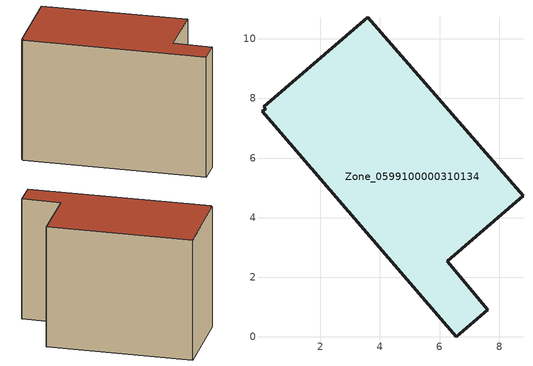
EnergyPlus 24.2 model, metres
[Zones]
Zone_0599100000310134
 floor ground (C_G): 0.17,7.66 0.11,7.72 3.6,10.73 8.8,4.73 6.26,2.55 7.62,0.91 6.57,0 0.05,7.57 z0
 wall outside (C_F): 6.57,0 7.62,0.91 6.26,2.55 8.8,4.73 3.6,10.73 0.11,7.72 0.17,7.66 0.05,7.57 6.57,0 z0:6.9
 roof outside (C_R): 0.17,7.66 0.05,7.57 6.57,0 7.62,0.91 6.26,2.55 8.8,4.73 3.6,10.73 0.11,7.72 z6.9
[BUILDING]
Pand.0599100000310134: North Axis=0; Terrain=City; Loads Convergence Tolerance Value=0.04; Temperature Convergence Tolerance Value=0.4; Solar Distribution=FullExterior; Maximum Number of Warmup Days=25; Minimum Number of Warmup Days=1
[Site:Location]
Rotterdam.The.Hague.AP_ZH_NLD Design_Conditions: Latitude=51.96; Longitude=4.45; Time Zone=1; Elevation=-4.5
[SITE:GROUNDTEMPERATURE:BUILDINGSURFACE]
18, 18, 18, 18, 18, 18, 18, 18, 18, 18, 18, 18
[MATERIAL] Thermal Absorptance=0.9; Solar Absorptance=0.7; Visible Absorptance=0.7
Name | Roughness | Thickness | Conductivity | Density | Specific Heat
G.TI.1946 | MediumSmooth | 0.15 | 1 | 540 | 1210
F.TI.1946 | Rough | 0.3 | 0.857143 | 1920 | 840
R.TI.1946 | MediumRough | 0.2 | 0.1 | 1500 | 1000
[CONSTRUCTION]
C_G: G.TI.1946
C_F: F.TI.1946
C_R: R.TI.1946
[ZONE]
Zone_0599100000310134: Type=1; Multiplier=1; Ceiling Height=Autocalculate; Volume=Autocalculate; Floor Area=autocalculate; Part of Total Floor Area=Yes
[ZONEINFILTRATION:DESIGNFLOWRATE]
Infil_Zone_0599100000310134: Zone or ZoneList or Space or SpaceList=Zone_0599100000310134; Schedule=AlwaysOn; Design Flow Rate Calculation Method=Flow/Area; Flow Rate per Floor Area=0.003; Constant Term Coefficient=1; Temperature Term Coefficient=0; Velocity Term Coefficient=0; Velocity Squared Term Coefficient=0
[HVACTEMPLATE:ZONE:IDEALLOADSAIRSYSTEM]
Zone_0599100000310134: Maximum Heating Supply Air Temperature=50; Minimum Cooling Supply Air Temperature=13; Maximum Heating Supply Air Humidity Ratio=0.0156; Minimum Cooling Supply Air Humidity Ratio=0.0077; Heating Limit=NoLimit; Cooling Limit=NoLimit; Dehumidification Control Type=ConstantSensibleHeatRatio; Cooling Sensible Heat Ratio=0.7; Dehumidification Setpoint=60; Humidification Control Type=None; Humidification Setpoint=30; Outdoor Air Method=None; Outdoor Air Flow Rate per Person=0.00944; Outdoor Air Flow Rate per Zone Floor Area=0; Outdoor Air Flow Rate per Zone=0; Demand Controlled Ventilation Type=None; Outdoor Air Economizer Type=NoEconomizer; Heat Recovery Type=None; Sensible Heat Recovery Effectiveness=0.7; Latent Heat Recovery Effectiveness=0.65
[ZONECONTROL:THERMOSTAT]
ThermostatControl_Zone_0599100000310134: Zone or ZoneList=Zone_0599100000310134; Control Type Schedule=DualSetpointControlType; Control 1=Thermostat_Zone_0599100000310134; Temperature Difference Between Cutout And Setpoint=0
[THERMOSTATSETPOINT:DUALSETPOINT]
Thermostat_Zone_0599100000310134: Heating Setpoint Temperature Schedule=HeatingSetpoint_Zone_0599100000310134; Cooling Setpoint Temperature Schedule=CoolingSetpoint_Zone_0599100000310134
[SCHEDULE:COMPACT]
HeatingSetpoint_Zone_0599100000310134: Through: 12/31, For: AllDays, Until: 24:00, 21
CoolingSetpoint_Zone_0599100000310134: Through: 12/31, For: AllDays, Until: 24:00, 24
DualSetpointControlType: Through: 12/31, For: AllDays, Until: 24:00, 4
AlwaysOn: Through: 12/31, For: AllDays, Until: 24:00, 1
